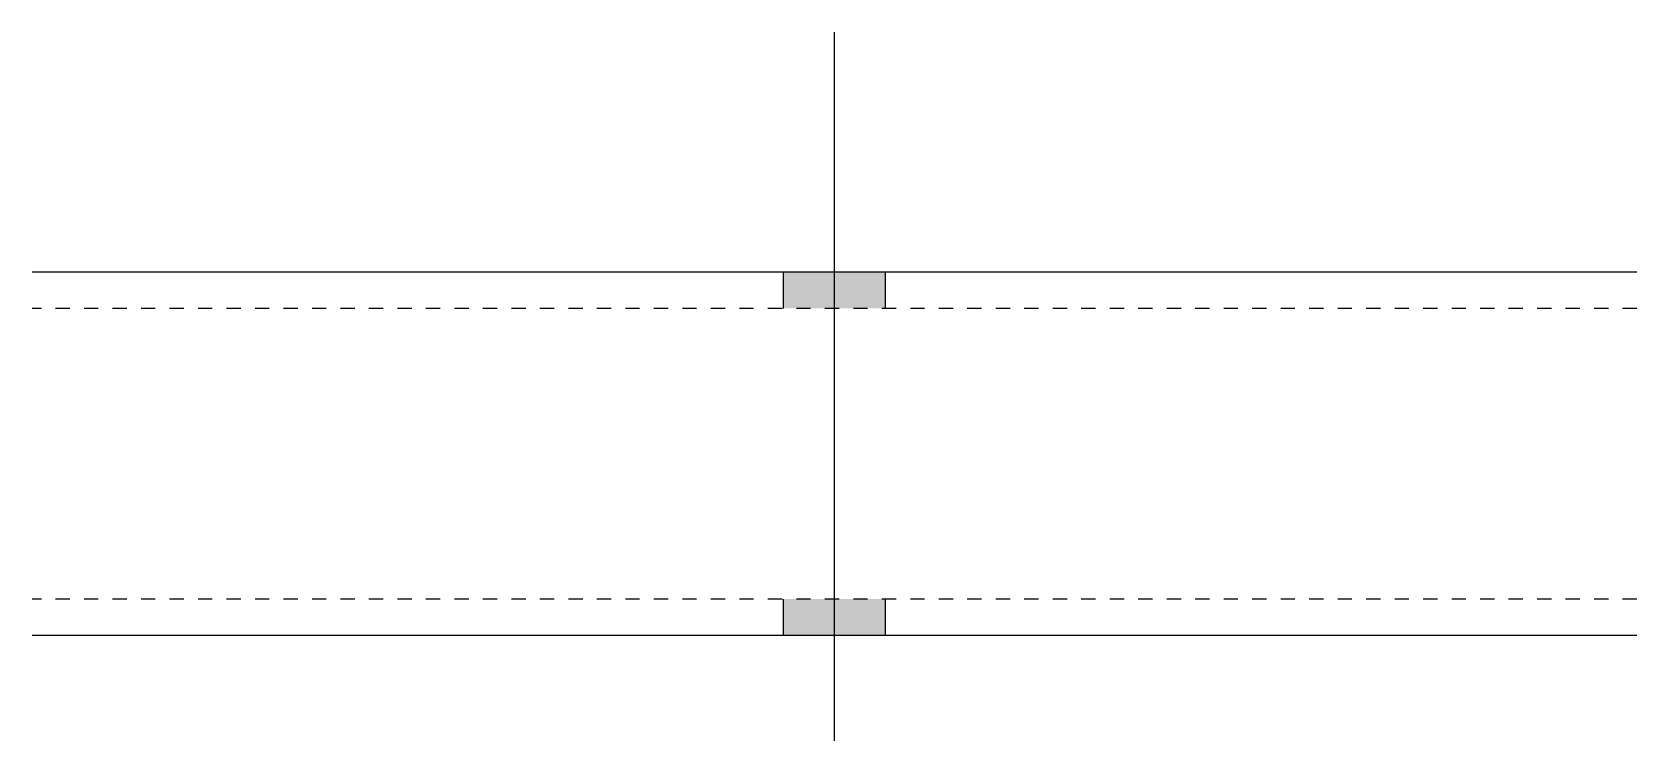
# Model space of a CAD drawing. Header units: millimetres. Extents: x 5 to 28334, y 5 to 939.
# Drawn here: x 13850.4 to 14071.2, y 13.3 to 110.8 of the extents above; entities that cross this region are included whole.
import ezdxf

# ---------------------------------------------------------------- set-up
doc = ezdxf.new("R2010")
doc.units = ezdxf.units.MM
doc.linetypes.add('DXK_LINE_DOT2', pattern=[3.9198, 1.9599, -1.9599])
doc.layers.add('STÅL', color=7, linetype='Continuous')

msp = doc.modelspace()

# ---------------------------------------------------------------- hatches: boundary and pattern name
at = {"layer": 'STÅL', "linetype": 'Continuous'}
for points in [[(13967.78, 77.8), (13953.78, 77.8), (13953.78, 72.8), (13967.78, 72.8)], [(13967.78, 32.8), (13953.78, 32.8), (13953.78, 27.8), (13967.78, 27.8)]]:
    msp.add_hatch(color=96, dxfattribs=at).paths.add_polyline_path(points)

# ---------------------------------------------------------------- linework, layer by layer
at = {"layer": 'STÅL', "color": 96, "linetype": 'Continuous'}
for p, q in [((13960.78, 13.3), (13960.78, 110.8)), ((13953.78, 72.8), (13953.78, 77.8)), ((13967.78, 72.8), (13967.78, 77.8)), ((13953.78, 27.8), (13953.78, 32.8)), ((13967.78, 27.8), (13967.78, 32.8))]:
    msp.add_line(p, q, dxfattribs=at)
at = {"layer": 'STÅL', "color": 2, "linetype": 'Continuous'}
for p, q in [((14071.17, 77.8), (13850.39, 77.8)), ((14071.17, 27.8), (13850.39, 27.8))]:
    msp.add_line(p, q, dxfattribs=at)
at = {"layer": 'STÅL', "color": 7, "linetype": 'DXK_LINE_DOT2'}
for p, q in [((14071.17, 72.8), (13850.39, 72.8)), ((14071.17, 32.8), (13850.39, 32.8))]:
    msp.add_line(p, q, dxfattribs=at)

doc.saveas('drawing.dxf')
